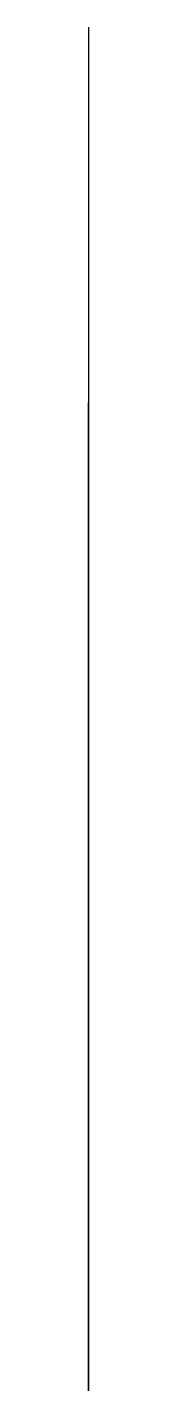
# Model space of a CAD drawing. Header units: inches. Extents: x 0 to 0, y 0.32 to 2.07.
import ezdxf

# ---------------------------------------------------------------- set-up
doc = ezdxf.new("R2010")
doc.units = ezdxf.units.IN
doc.header["$MEASUREMENT"] = 0

msp = doc.modelspace()

# ---------------------------------------------------------------- linework, layer by layer
at = {"extrusion": (1, 0, 0)}
for p, q in [((0, 2.0699, -0.6755), (0, 0.3199, -0.6755)), ((0, 2.0699, -0.4255), (0, 1.5383, -0.4255)), ((0, 2.0699, -0.4255), (0, 2.0699, -0.6755)), ((0, 1.5383, -0.4255), (0, 1.3413, 0.0657)), ((0, 0.8515, -0.4255), (0, 1.0485, 0.0657)), ((0, 0.3199, -0.4255), (0, 0.8515, -0.4255)), ((0, 0.3199, -0.6755), (0, 0.3199, -0.4255))]:
    msp.add_line(p, q, dxfattribs=at)
msp.add_circle((1.1949, 0.431), 0.3935, dxfattribs=at)

doc.saveas('drawing.dxf')
